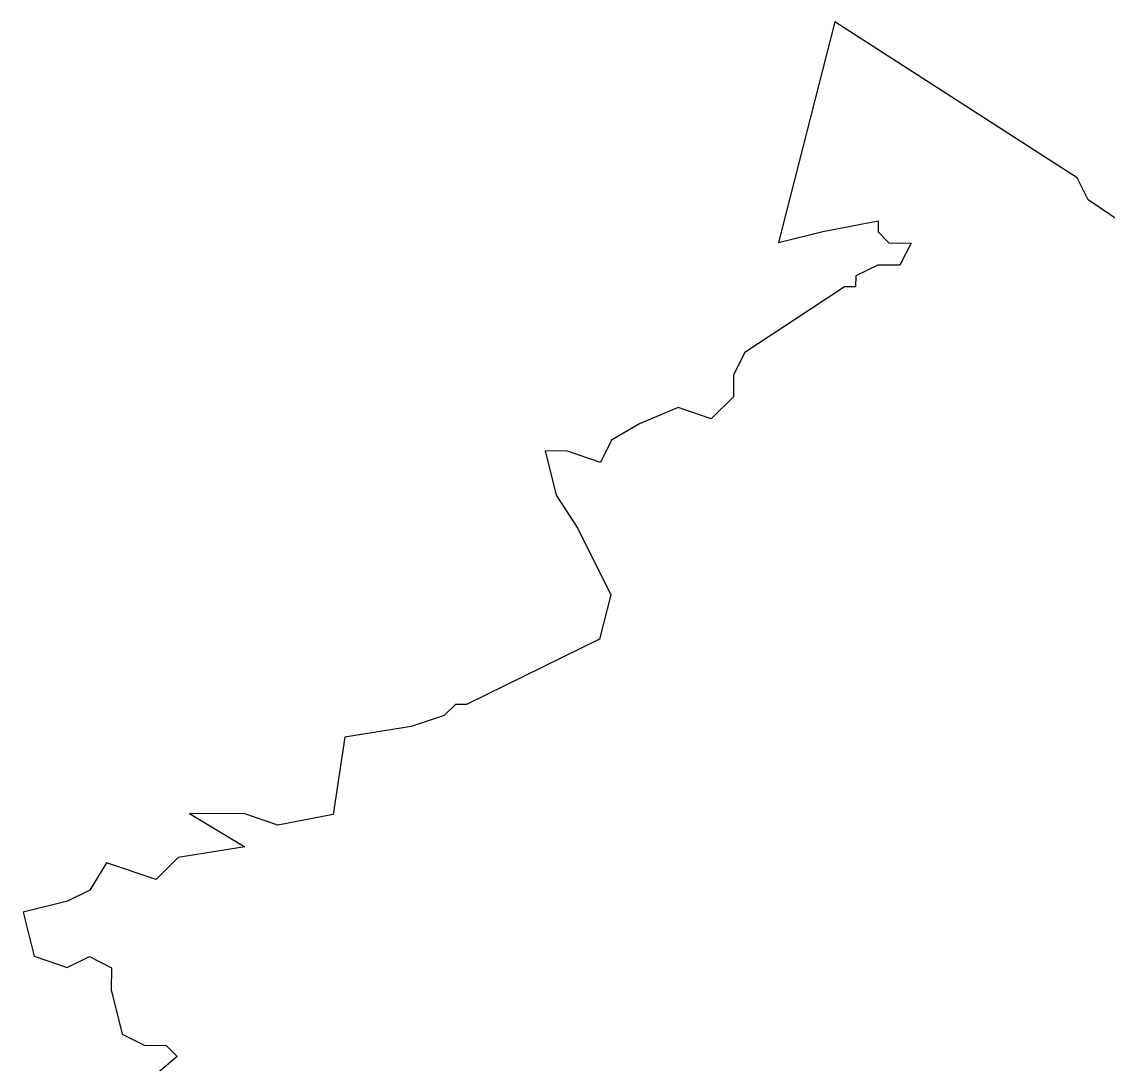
# Model space of a CAD drawing. Header units: metres. Extents: x 315446 to 321461, y 1891004 to 1895605.
# Drawn here: x 316552 to 318453, y 1893780 to 1895605 of the extents above; entities that cross this region are included whole.
import ezdxf

# ---------------------------------------------------------------- set-up
doc = ezdxf.new("R2010")
doc.units = ezdxf.units.M
doc.layers.add('VILLAGE BOUNDRY', color=10, linetype='Continuous')

msp = doc.modelspace()

# ---------------------------------------------------------------- linework, layer by layer
at = {"layer": 'VILLAGE BOUNDRY'}
msp.add_lwpolyline([(318476, 1895253.9), (318418.2, 1895292.9), (318399.1, 1895331.6), (317975.2, 1895604.8), (317876.4, 1895218.6), (317953.8, 1895237.5), (318050.6, 1895256.3), (318050.5, 1895237), (318069.7, 1895217.5), (318108.4, 1895217.3), (318088.8, 1895178.7), (318050.1, 1895178.9), (318011.4, 1895159.8), (318011.3, 1895140.5), (317991.9, 1895140.6), (317933.7, 1895102.2), (317817.3, 1895025.6), (317797.7, 1894987), (317797.5, 1894948.3), (317758.6, 1894909.9), (317700.7, 1894929.6), (317632.9, 1894900.9), (317584.4, 1894872.2), (317564.8, 1894833.6), (317506.9, 1894853.3), (317468.2, 1894853.5), (317487.2, 1894776.1), (317525.5, 1894717.9), (317582.9, 1894601.5), (317563.1, 1894524.3), (317330.4, 1894409.6), (317311.1, 1894409.7), (317291.6, 1894390.4), (317233.5, 1894371.5), (317117.4, 1894352.8), (317097.3, 1894217.5), (317000.5, 1894198.8), (316942.6, 1894218.4), (316846, 1894219), (316942.3, 1894160.4), (316826.2, 1894141.8), (316787.3, 1894103.3), (316700.5, 1894132.8), (316671.2, 1894084.6), (316632.4, 1894065.5), (316554.9, 1894046.6), (316573.9, 1893969.1), (316631.8, 1893949.5), (316670.5, 1893968.6), (316709.1, 1893949), (316708.9, 1893910.4), (316727.7, 1893832.9), (316766.3, 1893813.3), (316805, 1893813.1), (316824.2, 1893793.7), (316552.2, 1893563.2)], dxfattribs=at)

doc.saveas('drawing.dxf')
